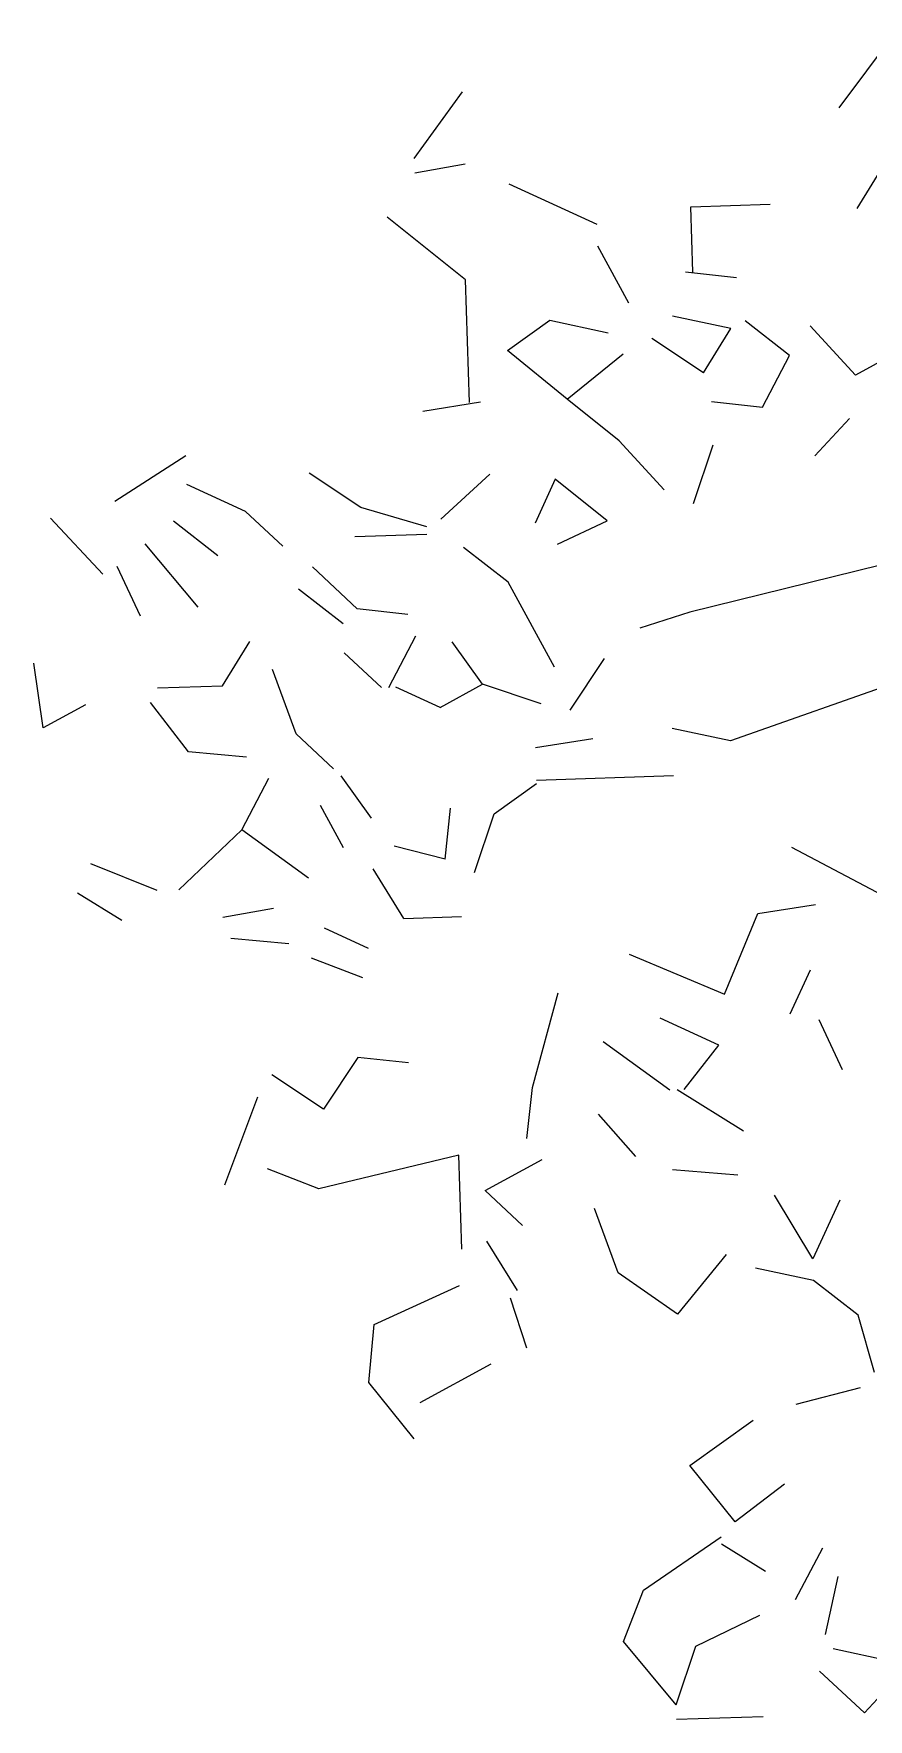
# Model space of a CAD drawing. Header units: metres. Extents: x 10 to 239, y 2 to 253.
# Drawn here: x 99.392 to 100.016, y 183.849 to 185.108 of the extents above; entities that cross this region are included whole.
import ezdxf

# ---------------------------------------------------------------- set-up
doc = ezdxf.new("R2010")
doc.units = ezdxf.units.M
doc.header["$MEASUREMENT"] = 0
doc.layers.add('bloques ARBOLES', color=7, linetype='Continuous', true_color=0xb8d897)

# ---------------------------------------------------------------- blocks, each defined once
blk = doc.blocks.new('arb-alz-77')
at = {"layer": 'bloques ARBOLES', "linetype": 'Continuous'}
for p, q in [((-5.3479, 9.0111), (-5.2525, 9.139)), ((-5.3479, 9.0111), (-5.2525, 9.139)), ((-6.0797, 8.9241), (-5.9964, 9.039)), ((-6.0797, 8.9241), (-5.9964, 9.039)), ((-6.0789, 8.8993), (-5.9921, 8.9147)), ((-5.317, 8.8377), (-5.2697, 8.9142)), ((-5.317, 8.8377), (-5.2697, 8.9142)), ((-5.7644, 8.8103), (-5.9163, 8.8798)), ((-5.6035, 8.8406), (-5.4667, 8.8453)), ((-5.6035, 8.8406), (-5.4667, 8.8453)), ((-5.6035, 8.8406), (-5.4667, 8.8453)), ((-5.6035, 8.8406), (-5.4667, 8.8453)), ((-5.5997, 8.7286), (-5.6035, 8.8406)), ((-5.9917, 8.7153), (-6.1262, 8.823)), ((-5.7101, 8.6751), (-5.7632, 8.7729)), ((-5.7101, 8.6751), (-5.7632, 8.7729)), ((-5.9846, 8.5039), (-5.9917, 8.7153)), ((-5.9846, 8.5039), (-5.9917, 8.7153)), ((-5.9846, 8.5039), (-5.9917, 8.7153)), ((-5.9846, 8.5039), (-5.9917, 8.7153)), ((-5.5247, 8.7186), (-5.6123, 8.7281)), ((-5.5342, 8.6312), (-5.6346, 8.6527)), ((-5.5342, 8.6312), (-5.6346, 8.6527)), ((-5.5342, 8.6312), (-5.6346, 8.6527)), ((-5.5342, 8.6312), (-5.6346, 8.6527)), ((-5.9191, 8.5933), (-5.8461, 8.6456)), ((-5.9191, 8.5933), (-5.8461, 8.6456)), ((-5.8461, 8.6456), (-5.7457, 8.6241)), ((-5.8461, 8.6456), (-5.7457, 8.6241)), ((-5.8461, 8.6456), (-5.7457, 8.6241)), ((-5.8461, 8.6456), (-5.7457, 8.6241)), ((-5.5815, 8.5549), (-5.5342, 8.6312)), ((-5.5815, 8.5549), (-5.5342, 8.6312)), ((-5.433, 8.5848), (-5.5098, 8.6445)), ((-5.433, 8.5848), (-5.5098, 8.6445)), ((-5.3197, 8.5512), (-5.3974, 8.6358)), ((-5.3197, 8.5512), (-5.3974, 8.6358)), ((-5.3197, 8.5512), (-5.3974, 8.6358)), ((-5.8165, 8.5096), (-5.9191, 8.5933)), ((-5.8165, 8.5096), (-5.9191, 8.5933)), ((-5.8165, 8.5096), (-5.9191, 8.5933)), ((-5.8165, 8.5096), (-5.9191, 8.5933)), ((-5.8165, 8.5096), (-5.9191, 8.5933)), ((-5.5815, 8.5549), (-5.6707, 8.614)), ((-5.222, 8.6043), (-5.3197, 8.5512)), ((-5.222, 8.6043), (-5.3197, 8.5512)), ((-5.222, 8.6043), (-5.3197, 8.5512)), ((-5.8165, 8.5096), (-5.7196, 8.5876)), ((-5.4798, 8.4959), (-5.433, 8.5848)), ((-5.9659, 8.5045), (-6.065, 8.4887)), ((-5.727, 8.4378), (-5.8165, 8.5096)), ((-5.727, 8.4378), (-5.8165, 8.5096)), ((-5.5674, 8.5054), (-5.4798, 8.4959)), ((-5.5674, 8.5054), (-5.4798, 8.4959)), ((-5.5674, 8.5054), (-5.4798, 8.4959)), ((-5.5674, 8.5054), (-5.4798, 8.4959)), ((-5.3898, 8.4119), (-5.3297, 8.4762)), ((-5.6494, 8.3533), (-5.727, 8.4378)), ((-5.5988, 8.33), (-5.5649, 8.4309)), ((-5.5988, 8.33), (-5.5649, 8.4309)), ((-5.5988, 8.33), (-5.5649, 8.4309)), ((-5.5988, 8.33), (-5.5649, 8.4309)), ((-5.5988, 8.33), (-5.5649, 8.4309)), ((-6.5954, 8.3338), (-6.4734, 8.4126)), ((-6.5954, 8.3338), (-6.4734, 8.4126)), ((-6.3706, 8.3164), (-6.4717, 8.3628)), ((-6.1715, 8.3232), (-6.2608, 8.3825)), ((-6.1715, 8.3232), (-6.2608, 8.3825)), ((-6.0339, 8.3029), (-5.9493, 8.3805)), ((-6.0339, 8.3029), (-5.9493, 8.3805)), ((-5.8369, 8.3718), (-5.8717, 8.2959)), ((-5.7472, 8.3001), (-5.8369, 8.3718)), ((-5.7472, 8.3001), (-5.8369, 8.3718)), ((-5.7472, 8.3001), (-5.8369, 8.3718)), ((-6.616, 8.2085), (-6.7065, 8.305)), ((-6.616, 8.2085), (-6.7065, 8.305)), ((-6.616, 8.2085), (-6.7065, 8.305)), ((-6.616, 8.2085), (-6.7065, 8.305)), ((-6.3064, 8.2563), (-6.3706, 8.3164)), ((-6.0582, 8.2897), (-6.1715, 8.3232)), ((-6.0582, 8.2897), (-6.1715, 8.3232)), ((-6.4179, 8.2401), (-6.4946, 8.2998)), ((-6.1822, 8.273), (-6.0579, 8.2772)), ((-6.1822, 8.273), (-6.0579, 8.2772)), ((-5.8331, 8.2599), (-5.7472, 8.3001)), ((-6.4522, 8.1517), (-6.5431, 8.2608)), ((-6.4522, 8.1517), (-6.5431, 8.2608)), ((-6.4522, 8.1517), (-6.5431, 8.2608)), ((-5.9182, 8.1947), (-5.9949, 8.2544)), ((-5.1355, 8.2585), (-5.605, 8.1431)), ((-6.5513, 8.1359), (-6.5916, 8.2218)), ((-6.178, 8.1486), (-6.2553, 8.2207)), ((-5.8384, 8.0479), (-5.9182, 8.1947)), ((-5.8384, 8.0479), (-5.9182, 8.1947)), ((-5.8384, 8.0479), (-5.9182, 8.1947)), ((-5.8384, 8.0479), (-5.9182, 8.1947)), ((-5.8384, 8.0479), (-5.9182, 8.1947)), ((-5.8384, 8.0479), (-5.9182, 8.1947)), ((-6.2022, 8.1229), (-6.2789, 8.1825)), ((-6.2022, 8.1229), (-6.2789, 8.1825)), ((-6.0906, 8.1391), (-6.178, 8.1486)), ((-6.0906, 8.1391), (-6.178, 8.1486)), ((-6.0906, 8.1391), (-6.178, 8.1486)), ((-5.605, 8.1431), (-5.6911, 8.1152)), ((-5.605, 8.1431), (-5.6911, 8.1152)), ((-6.1237, 8.0134), (-6.0768, 8.1022)), ((-6.4103, 8.0161), (-6.3631, 8.0925)), ((-6.1362, 8.013), (-6.2005, 8.0731)), ((-6.1362, 8.013), (-6.2005, 8.0731)), ((-6.1362, 8.013), (-6.2005, 8.0731)), ((-5.9619, 8.0189), (-6.0142, 8.0918)), ((-5.9619, 8.0189), (-6.0142, 8.0918)), ((-5.1043, 8.0727), (-5.5352, 7.9212)), ((-6.7192, 7.9435), (-6.7354, 8.055)), ((-6.2829, 7.9333), (-6.324, 8.0439)), ((-6.2829, 7.9333), (-6.324, 8.0439)), ((-5.811, 7.9742), (-5.7518, 8.0633)), ((-5.811, 7.9742), (-5.7518, 8.0633)), ((-6.5223, 8.0124), (-6.4103, 8.0161)), ((-6.0353, 7.979), (-6.1112, 8.0138)), ((-6.0353, 7.979), (-5.9619, 8.0189)), ((-6.0353, 7.979), (-5.9619, 8.0189)), ((-5.8612, 7.9849), (-5.9619, 8.0189)), ((-5.8612, 7.9849), (-5.9619, 8.0189)), ((-6.6459, 7.9833), (-6.7192, 7.9435)), ((-6.6459, 7.9833), (-6.7192, 7.9435)), ((-6.6459, 7.9833), (-6.7192, 7.9435)), ((-6.6459, 7.9833), (-6.7192, 7.9435)), ((-6.6459, 7.9833), (-6.7192, 7.9435)), ((-6.4688, 7.9021), (-6.5339, 7.9872)), ((-6.4688, 7.9021), (-6.5339, 7.9872)), ((-6.2186, 7.8731), (-6.2829, 7.9333)), ((-6.2186, 7.8731), (-6.2829, 7.9333)), ((-6.2186, 7.8731), (-6.2829, 7.9333)), ((-6.2186, 7.8731), (-6.2829, 7.9333)), ((-6.2186, 7.8731), (-6.2829, 7.9333)), ((-5.8711, 7.9099), (-5.7719, 7.9256)), ((-5.8711, 7.9099), (-5.7719, 7.9256)), ((-5.8711, 7.9099), (-5.7719, 7.9256)), ((-5.5352, 7.9212), (-5.6356, 7.9426)), ((-6.3688, 7.893), (-6.4688, 7.9021)), ((-6.3688, 7.893), (-6.4688, 7.9021)), ((-6.3688, 7.893), (-6.4688, 7.9021)), ((-6.377, 7.7681), (-6.3302, 7.8569)), ((-6.377, 7.7681), (-6.3302, 7.8569)), ((-6.377, 7.7681), (-6.3302, 7.8569)), ((-6.377, 7.7681), (-6.3302, 7.8569)), ((-6.377, 7.7681), (-6.3302, 7.8569)), ((-6.1534, 7.7882), (-6.2057, 7.8611)), ((-6.1534, 7.7882), (-6.2057, 7.8611)), ((-6.1534, 7.7882), (-6.2057, 7.8611)), ((-6.1534, 7.7882), (-6.2057, 7.8611)), ((-5.942, 7.7954), (-5.869, 7.8477)), ((-5.8692, 7.8538), (-5.6329, 7.8618)), ((-6.2015, 7.7368), (-6.2414, 7.8101)), ((-6.0266, 7.7177), (-6.0171, 7.8053)), ((-6.0266, 7.7177), (-6.0171, 7.8053)), ((-6.0266, 7.7177), (-6.0171, 7.8053)), ((-6.0266, 7.7177), (-6.0171, 7.8053)), ((-5.976, 7.6945), (-5.942, 7.7954)), ((-5.976, 7.6945), (-5.942, 7.7954)), ((-6.4856, 7.6649), (-6.377, 7.7681)), ((-6.4856, 7.6649), (-6.377, 7.7681)), ((-6.4856, 7.6649), (-6.377, 7.7681)), ((-6.4856, 7.6649), (-6.377, 7.7681)), ((-6.262, 7.6849), (-6.377, 7.7681)), ((-6.262, 7.6849), (-6.377, 7.7681)), ((-6.262, 7.6849), (-6.377, 7.7681)), ((-6.0266, 7.7177), (-6.1144, 7.7397)), ((-6.0266, 7.7177), (-6.1144, 7.7397)), ((-5.2518, 7.6442), (-5.4293, 7.7379)), ((-6.5229, 7.6636), (-6.6367, 7.7096)), ((-6.5229, 7.6636), (-6.6367, 7.7096)), ((-6.0978, 7.6156), (-6.1506, 7.7011)), ((-6.0978, 7.6156), (-6.1506, 7.7011)), ((-6.0978, 7.6156), (-6.1506, 7.7011)), ((-6.0978, 7.6156), (-6.1506, 7.7011)), ((-6.0978, 7.6156), (-6.1506, 7.7011)), ((-6.0978, 7.6156), (-6.1506, 7.7011)), ((-6.5834, 7.6117), (-6.6598, 7.659)), ((-6.5834, 7.6117), (-6.6598, 7.659)), ((-6.5834, 7.6117), (-6.6598, 7.659)), ((-5.4877, 7.6238), (-5.3887, 7.6396)), ((-6.4093, 7.6177), (-6.3225, 7.6329)), ((-6.4093, 7.6177), (-6.3225, 7.6329)), ((-6.4093, 7.6177), (-6.3225, 7.6329)), ((-6.0978, 7.6156), (-5.9983, 7.6189)), ((-6.0978, 7.6156), (-5.9983, 7.6189)), ((-6.0978, 7.6156), (-5.9983, 7.6189)), ((-5.5454, 7.4849), (-5.4877, 7.6238)), ((-5.5454, 7.4849), (-5.4877, 7.6238)), ((-6.2956, 7.5716), (-6.3956, 7.5807)), ((-6.2956, 7.5716), (-6.3956, 7.5807)), ((-6.1583, 7.5639), (-6.2343, 7.5985)), ((-6.2575, 7.5479), (-6.169, 7.5136)), ((-6.2575, 7.5479), (-6.169, 7.5136)), ((-5.7096, 7.5541), (-5.5454, 7.4849)), ((-5.7096, 7.5541), (-5.5454, 7.4849)), ((-5.4321, 7.4513), (-5.3972, 7.5272)), ((-5.4321, 7.4513), (-5.3972, 7.5272)), ((-5.8762, 7.3242), (-5.8319, 7.4876)), ((-5.5548, 7.3974), (-5.656, 7.4438)), ((-5.3417, 7.3547), (-5.3819, 7.4406)), ((-5.3417, 7.3547), (-5.3819, 7.4406)), ((-5.6394, 7.3197), (-5.7543, 7.4031)), ((-6.177, 7.3763), (-6.2362, 7.2872)), ((-6.177, 7.3763), (-6.2362, 7.2872)), ((-6.177, 7.3763), (-6.2362, 7.2872)), ((-6.0894, 7.3668), (-6.177, 7.3763)), ((-6.0894, 7.3668), (-6.177, 7.3763)), ((-6.0894, 7.3668), (-6.177, 7.3763)), ((-5.6145, 7.3207), (-5.5548, 7.3974)), ((-5.6145, 7.3207), (-5.5548, 7.3974)), ((-5.6145, 7.3207), (-5.5548, 7.3974)), ((-6.2362, 7.2872), (-6.3253, 7.3464)), ((-5.8858, 7.2367), (-5.8762, 7.3242)), ((-5.8858, 7.2367), (-5.8762, 7.3242)), ((-5.8858, 7.2367), (-5.8762, 7.3242)), ((-5.8858, 7.2367), (-5.8762, 7.3242)), ((-5.8858, 7.2367), (-5.8762, 7.3242)), ((-5.8858, 7.2367), (-5.8762, 7.3242)), ((-5.8858, 7.2367), (-5.8762, 7.3242)), ((-5.5125, 7.2492), (-5.627, 7.3202)), ((-5.5125, 7.2492), (-5.627, 7.3202)), ((-6.4062, 7.1568), (-6.349, 7.3082)), ((-5.6979, 7.2057), (-5.7625, 7.2783)), ((-6.0031, 7.2078), (-6.244, 7.1498)), ((-5.9976, 7.0461), (-6.0031, 7.2078)), ((-5.9976, 7.0461), (-6.0031, 7.2078)), ((-5.9575, 7.1471), (-5.8596, 7.2002)), ((-5.9575, 7.1471), (-5.8596, 7.2002)), ((-5.9575, 7.1471), (-5.8596, 7.2002)), ((-6.244, 7.1498), (-6.3323, 7.1842)), ((-6.244, 7.1498), (-6.3323, 7.1842)), ((-6.244, 7.1498), (-6.3323, 7.1842)), ((-5.6348, 7.1829), (-5.5223, 7.1742)), ((-5.6348, 7.1829), (-5.5223, 7.1742)), ((-5.6348, 7.1829), (-5.5223, 7.1742)), ((-5.6348, 7.1829), (-5.5223, 7.1742)), ((-5.6348, 7.1829), (-5.5223, 7.1742)), ((-5.6348, 7.1829), (-5.5223, 7.1742)), ((-5.8931, 7.087), (-5.9575, 7.1471)), ((-5.8931, 7.087), (-5.9575, 7.1471)), ((-5.8931, 7.087), (-5.9575, 7.1471)), ((-5.7284, 7.0053), (-5.7694, 7.1161)), ((-5.7284, 7.0053), (-5.7694, 7.1161)), ((-5.7284, 7.0053), (-5.7694, 7.1161)), ((-5.393, 7.0291), (-5.459, 7.139)), ((-5.393, 7.0291), (-5.459, 7.139)), ((-5.3466, 7.1303), (-5.393, 7.0291)), ((-5.3466, 7.1303), (-5.393, 7.0291)), ((-5.9018, 6.9746), (-5.9545, 7.06)), ((-5.5426, 7.0365), (-5.6264, 6.9341)), ((-5.5426, 7.0365), (-5.6264, 6.9341)), ((-5.6264, 6.9341), (-5.7284, 7.0053)), ((-5.3917, 6.9918), (-5.492, 7.0133)), ((-5.3917, 6.9918), (-5.492, 7.0133)), ((-6.1489, 6.9164), (-6.0017, 6.9836)), ((-6.1489, 6.9164), (-6.0017, 6.9836)), ((-5.3149, 6.9321), (-5.3917, 6.9918)), ((-5.3149, 6.9321), (-5.3917, 6.9918)), ((-5.3149, 6.9321), (-5.3917, 6.9918)), ((-5.3149, 6.9321), (-5.3917, 6.9918)), ((-5.886, 6.8755), (-5.9138, 6.9618)), ((-5.886, 6.8755), (-5.9138, 6.9618)), ((-5.886, 6.8755), (-5.9138, 6.9618)), ((-6.1581, 6.8164), (-6.1489, 6.9164)), ((-6.1581, 6.8164), (-6.1489, 6.9164)), ((-5.2866, 6.8334), (-5.3149, 6.9321)), ((-5.2866, 6.8334), (-5.3149, 6.9321)), ((-6.0696, 6.782), (-5.9473, 6.8485)), ((-6.08, 6.7195), (-6.1581, 6.8164)), ((-6.08, 6.7195), (-6.1581, 6.8164)), ((-6.08, 6.7195), (-6.1581, 6.8164)), ((-6.08, 6.7195), (-6.1581, 6.8164)), ((-6.08, 6.7195), (-6.1581, 6.8164)), ((-6.08, 6.7195), (-6.1581, 6.8164)), ((-6.08, 6.7195), (-6.1581, 6.8164)), ((-6.08, 6.7195), (-6.1581, 6.8164)), ((-6.08, 6.7195), (-6.1581, 6.8164)), ((-6.08, 6.7195), (-6.1581, 6.8164)), ((-6.08, 6.7195), (-6.1581, 6.8164)), ((-6.08, 6.7195), (-6.1581, 6.8164)), ((-6.08, 6.7195), (-6.1581, 6.8164)), ((-5.4218, 6.7791), (-5.3107, 6.8077)), ((-5.4218, 6.7791), (-5.3107, 6.8077)), ((-5.4218, 6.7791), (-5.3107, 6.8077)), ((-5.6052, 6.6732), (-5.4957, 6.7516)), ((-5.527, 6.5762), (-5.6052, 6.6732)), ((-5.527, 6.5762), (-5.6052, 6.6732)), ((-5.527, 6.5762), (-5.6052, 6.6732)), ((-5.4421, 6.6413), (-5.527, 6.5762)), ((-5.685, 6.4587), (-5.5512, 6.5505)), ((-5.4744, 6.4908), (-5.5507, 6.5381)), ((-5.423, 6.4427), (-5.3761, 6.5314)), ((-5.423, 6.4427), (-5.3761, 6.5314)), ((-5.3711, 6.3822), (-5.3496, 6.4825)), ((-5.3711, 6.3822), (-5.3496, 6.4825)), ((-5.7194, 6.3705), (-5.685, 6.4587)), ((-5.7194, 6.3705), (-5.685, 6.4587)), ((-5.7194, 6.3705), (-5.685, 6.4587)), ((-5.5946, 6.3622), (-5.4844, 6.4157)), ((-5.5946, 6.3622), (-5.4844, 6.4157)), ((-5.6286, 6.2614), (-5.7194, 6.3705)), ((-5.6286, 6.2614), (-5.7194, 6.3705)), ((-5.6286, 6.2614), (-5.7194, 6.3705)), ((-5.6286, 6.2614), (-5.7194, 6.3705)), ((-5.6286, 6.2614), (-5.7194, 6.3705)), ((-5.6286, 6.2614), (-5.7194, 6.3705)), ((-5.6286, 6.2614), (-5.7194, 6.3705)), ((-5.6286, 6.2614), (-5.5946, 6.3622)), ((-5.6286, 6.2614), (-5.5946, 6.3622)), ((-5.6286, 6.2614), (-5.5946, 6.3622)), ((-5.6286, 6.2614), (-5.5946, 6.3622)), ((-5.2575, 6.3362), (-5.3578, 6.3577)), ((-5.3815, 6.3195), (-5.3043, 6.2474)), ((-5.3043, 6.2474), (-5.2441, 6.3117)), ((-5.6277, 6.2364), (-5.4785, 6.2415))]:
    blk.add_line(p, q, dxfattribs=at)

msp = doc.modelspace()

# ---------------------------------------------------------------- block references
at = {"layer": 'bloques ARBOLES', "color": 2, "xscale": 0.433568186266492, "yscale": 0.433568186266492, "zscale": 0.433568186266492}
msp.add_blockref('arb-alz-77', (102.31266, 181.14546), dxfattribs=at)

doc.saveas('drawing.dxf')
